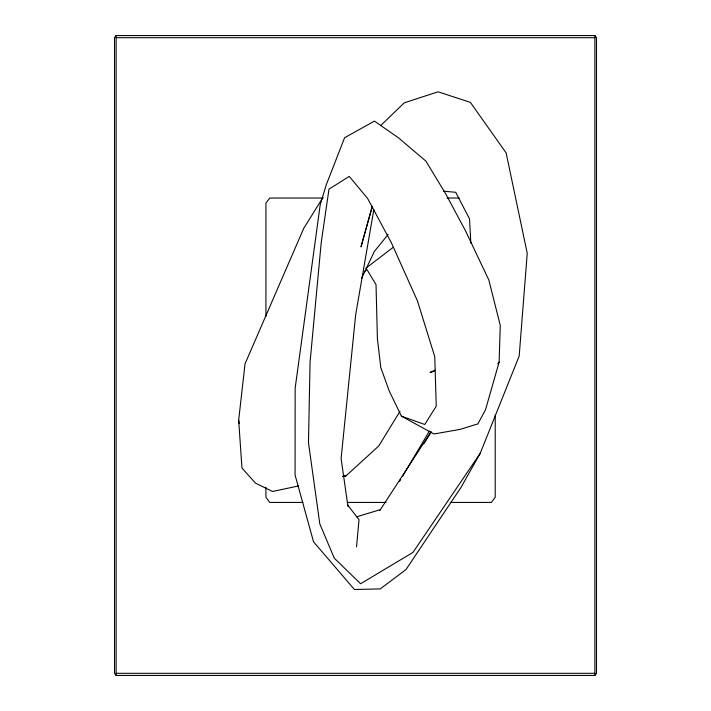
<?xml version="1.0" encoding="UTF-8"?>
<svg xmlns="http://www.w3.org/2000/svg" width="711" height="711" viewBox="0 0 711 711"><rect width="100%" height="100%" fill="white"/><g stroke="black" fill="none" stroke-linecap="round" stroke-linejoin="round"><path stroke-width="1.07" d="M116.124 675.45L116.124 35.55L594.876 35.55L596.485 37.683L596.485 673.317L594.876 675.45L116.124 675.45L114.515 673.317L114.515 37.683L116.124 35.55M265.932 487.355L265.932 497.353L269.753 502.428L303.002 502.428M265.932 316.351L265.932 203.097L269.753 198.022L322.945 198.022M495.212 415.18L495.212 497.353L491.39 502.428L450.383 502.428M364.299 271.566L367.072 269.727L376.03 284.676L377.399 338.703L380.82 367.676L389.273 391.13L401.431 416.166L433.95 433.994L460.186 429.364L477.845 423.898L485.497 409.82L499.122 362.121L500.268 325.371L488.821 279.983L465.536 230.871L445.85 194.112L425.907 161.121L398.471 137.818L374.439 121.092L344.595 137.738L326.18 185.047L320.217 204.697L295.145 388.277L295.065 474.984L313.551 541.844L354.425 589.499L380.207 588.912L405.981 569.582L460.879 487.595L480.201 453.36L519.19 356.024L527.233 253.303L506.125 152.901L470.362 102.357L438.074 91.817L404.283 102.811L380.581 125.669M356.531 546.821L359.028 519.688L347.403 504.73M298.46 485.96L272.509 491.47L255.507 483.142L241.962 468.042L238.665 420.237L245.037 363.828L303.73 228.364L323.034 197.347M373.853 209.576L355.704 314.484L341.111 458.524L347.919 506.25M372.155 206.679L361.01 246.859L372.306 206.421M361.535 278.508L374.27 251.578L388.197 234.381M399.626 481.276L400.746 479.383M402.435 476.539L429.391 431.097M399.964 411.358L378.732 445.993L346.026 475.863L342.782 476.557M423.774 443.895L430.217 433.559M379.843 510.489L431.195 431.55M480.201 453.36L412.949 552.438L360.557 583.74L334.25 558.108L319.817 523.918L308.476 442.749L310.067 362.121L321.221 242.531L328.98 189.153L349.252 176.399L367.569 198.396L391.432 242.895L417.446 300.886L434.75 356.673L436.252 406.177L424.76 424.476L401.431 416.166M497.762 363.756L499.122 362.121M365.943 268.171L393.236 247.295M435.025 370.12L430.093 372.457L434.181 371.32M356.744 516.764L380.269 509.663M342.711 476.121L346.026 475.863M116.124 37.683L594.876 37.683M447.059 198.022L459.253 198.022M347.324 502.428L386.109 502.428M116.124 673.317L594.876 673.317M443.566 191.188L455.715 192.29L469.544 218.917L470.833 243.198M238.665 420.237L239.269 423.507M594.876 35.55L594.876 675.45"/></g></svg>
